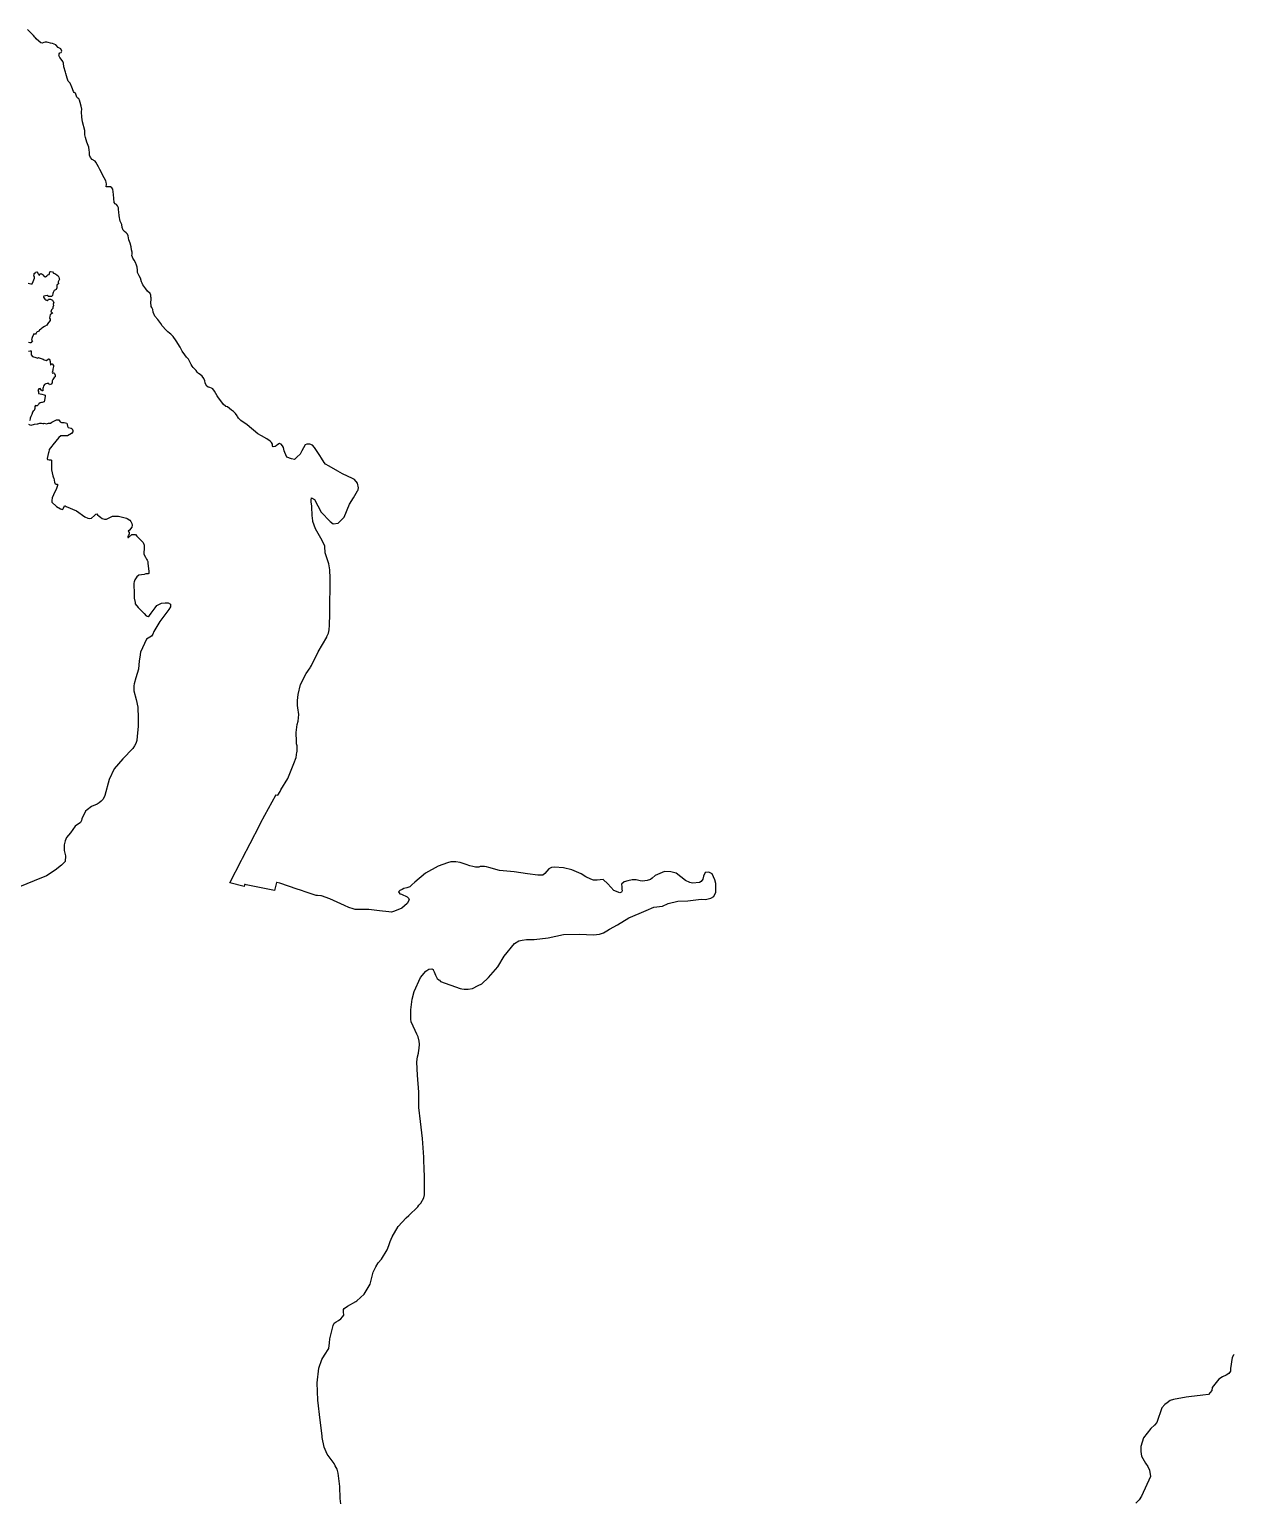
# Model space of a CAD drawing. Header units: inches. Extents: x 1341578 to 1502124, y 557203 to 748561.
# Drawn here: x 1492947 to 1495786, y 612898 to 616370 of the extents above; entities that cross this region are included whole.
import ezdxf

# ---------------------------------------------------------------- set-up
doc = ezdxf.new("R2010")
doc.units = ezdxf.units.IN
doc.header["$MEASUREMENT"] = 0
doc.layers.add('Zipcode', color=7, linetype='Continuous')

msp = doc.modelspace()

# ---------------------------------------------------------------- linework, layer by layer
at = {"layer": 'Zipcode'}
for points in [[(1493681.1, 612893), (1493679.7, 612905.1), (1493678.8, 612933.3), (1493675.5, 612965.1), (1493673, 612974.2), (1493668.5, 612982.3), (1493665.5, 612987.8), (1493649, 613010.1), (1493642.1, 613026.8), (1493637.7, 613049.5), (1493637.2, 613053.5), (1493632.4, 613090.4), (1493627.1, 613137.3), (1493625.8, 613178.1), (1493629.6, 613212.4), (1493636.7, 613233), (1493643.3, 613243.5), (1493653, 613259.1), (1493654.6, 613272.2), (1493655.2, 613281.8), (1493663.4, 613313.5), (1493665.5, 613318.5), (1493670.5, 613322), (1493676.1, 613325), (1493681.7, 613329), (1493685.7, 613333.5), (1493688.3, 613338), (1493687.8, 613345.6), (1493687.8, 613351.1), (1493689.4, 613353.1), (1493696.9, 613358.6), (1493697, 613358.6), (1493716.7, 613370.2), (1493719.2, 613371.6), (1493736.4, 613387.1), (1493750.7, 613410.8), (1493757.9, 613438.9), (1493764, 613452), (1493769.1, 613461), (1493777.3, 613469.6), (1493791, 613491.7), (1493794.6, 613501.7), (1493797.7, 613511.8), (1493802.8, 613522.3), (1493817, 613547), (1493835.8, 613567), (1493841.5, 613572.7), (1493862.7, 613593.6), (1493865.6, 613596.9), (1493870.3, 613602.1), (1493877.4, 613614.6), (1493879, 613621.7), (1493878.7, 613664), (1493878.4, 613672), (1493878.3, 613676.1), (1493877, 613710.4), (1493874.2, 613754.3), (1493868.9, 613794.7), (1493865.1, 613827.9), (1493865.2, 613850.2), (1493865.3, 613863.7), (1493862, 613903.6), (1493860.7, 613934.3), (1493860.7, 613934.9), (1493862.2, 613946.9), (1493864.3, 613955.5), (1493865.4, 613963.1), (1493865.9, 613966.6), (1493867, 613977.1), (1493865.8, 613983.9), (1493864, 613994.3), (1493861, 614000.4), (1493848, 614027.8), (1493847.6, 614028.7), (1493847.5, 614029.5), (1493846.6, 614035.7), (1493846.2, 614047.3), (1493846.8, 614057.9), (1493849.9, 614083.1), (1493854.1, 614101.2), (1493869.4, 614133.9), (1493881.9, 614149.2), (1493882.1, 614149.4), (1493888.7, 614153.4), (1493895.7, 614154.9), (1493899.2, 614152.9), (1493899.5, 614152), (1493901.2, 614147.3), (1493904.7, 614139.7), (1493906.1, 614136.5), (1493908.2, 614131.6), (1493912.7, 614128.6), (1493914.2, 614127.6), (1493916.7, 614124.5), (1493962.5, 614108.1), (1493966.5, 614107.5), (1493972.6, 614106.6), (1493981.6, 614106.5), (1493991.7, 614108.5), (1494005.3, 614115), (1494013.5, 614118.9), (1494029.7, 614133.9), (1494051.5, 614159), (1494066.8, 614184.6), (1494090.7, 614214.2), (1494101.3, 614220.7), (1494109.3, 614222.2), (1494118.9, 614224.1), (1494137.6, 614223.5), (1494170.4, 614227.4), (1494206.2, 614235.2), (1494244.5, 614236), (1494276.8, 614234.8), (1494290.9, 614236.2), (1494301, 614239.2), (1494308.6, 614244.2), (1494315.2, 614248.2), (1494333.9, 614258.2), (1494360.2, 614275.1), (1494384.4, 614285.1), (1494401.6, 614292), (1494419.3, 614300), (1494439.5, 614302.4), (1494453.1, 614308.4), (1494475.8, 614313.8), (1494499.5, 614314.6), (1494530.8, 614318.5), (1494541.4, 614318.4), (1494553.5, 614320.9), (1494560.6, 614324.9), (1494565.2, 614335.4), (1494565.8, 614347.5), (1494565.3, 614355.6), (1494562.8, 614364.7), (1494556.9, 614378.3), (1494548.8, 614382.9), (1494540.3, 614381.4), (1494536.2, 614372.9), (1494534.6, 614366.4), (1494530.6, 614360.8), (1494527, 614358.3), (1494510.9, 614356.9), (1494504.3, 614358.5), (1494493.8, 614362.6), (1494471.7, 614379.8), (1494459.6, 614383.4), (1494444.5, 614384), (1494422.3, 614374.6), (1494415.2, 614368.1), (1494411.6, 614365.1), (1494404, 614362.6), (1494393, 614361.1), (1494387.4, 614361.7), (1494377.8, 614364.3), (1494368.3, 614364.3), (1494357.7, 614361.9), (1494349.1, 614359.4), (1494343.5, 614354.4), (1494344, 614347.8), (1494343.9, 614342.8), (1494344.4, 614338.2), (1494343.4, 614335.2), (1494338.9, 614333.7), (1494324.8, 614338.9), (1494311.3, 614355.1), (1494300.2, 614365.2), (1494286.1, 614363.3), (1494277.5, 614363.3), (1494270.5, 614366.4), (1494258.9, 614371.5), (1494248.4, 614378.6), (1494226.3, 614387.8), (1494206.6, 614392.5), (1494185, 614394.6), (1494177.9, 614393.7), (1494171.8, 614390.2), (1494167.3, 614384.7), (1494162.7, 614379.1), (1494157.6, 614375.6), (1494146, 614375.7), (1494121.9, 614378.4), (1494090.1, 614383.1), (1494055.9, 614386.3), (1494030.1, 614393.4), (1494024.8, 614394.8), (1494020.2, 614396.1), (1494010.1, 614395.7), (1494006.5, 614394.7), (1493999, 614394.2), (1493992.4, 614395.8), (1493985.9, 614397.8), (1493976.8, 614400.9), (1493962.7, 614405), (1493952.7, 614406.6), (1493947.1, 614406.6), (1493941.1, 614406.7), (1493933, 614404.7), (1493911.3, 614396.3), (1493881.4, 614379.8), (1493856.2, 614359.1), (1493848.5, 614352.8), (1493846.4, 614350.4), (1493843.9, 614347.8), (1493837.4, 614345.8), (1493830.3, 614344.3), (1493825.8, 614341.8), (1493820.7, 614339.3), (1493817.2, 614336.3), (1493820.2, 614331.3), (1493824.2, 614330.7), (1493837.8, 614324.6), (1493840.8, 614321.1), (1493842.3, 614317.5), (1493837.7, 614308.5), (1493825, 614298), (1493807.8, 614290.5), (1493800.8, 614288.5), (1493794.7, 614288.6), (1493772.5, 614291.7), (1493747.4, 614294.4), (1493745, 614294.4), (1493724.2, 614294.5), (1493723.5, 614294.5), (1493716.4, 614294.6), (1493715.6, 614294.6), (1493715.2, 614294.7), (1493710.8, 614296), (1493700, 614299.2), (1493689.9, 614303.8), (1493655.3, 614319.6), (1493635.6, 614326.8), (1493635, 614326.8), (1493634.5, 614326.9), (1493634.3, 614326.9), (1493626.6, 614327.2), (1493623, 614327.4), (1493599.5, 614335.2), (1493586.3, 614339.7), (1493578.5, 614342.4), (1493538, 614356.6), (1493530.2, 614358), (1493530.1, 614357.8), (1493524.8, 614339.1), (1493458.4, 614352.8), (1493455.8, 614353.3), (1493454.3, 614353.6), (1493453.8, 614349.1), (1493419.6, 614357.3), (1493447.4, 614411.2), (1493449.6, 614415.6), (1493467.5, 614450.3), (1493490.3, 614494.1), (1493492.4, 614498.2), (1493502.2, 614517.1), (1493528, 614564.5), (1493528.2, 614564.9), (1493532.7, 614563.8), (1493538.1, 614572.8), (1493540.3, 614576.4), (1493556.6, 614603.5), (1493570.5, 614638.6), (1493576.1, 614652.8), (1493578, 614665.4), (1493578.2, 614666.9), (1493578.3, 614680.5), (1493576.8, 614685.5), (1493576.7, 614690.9), (1493576.4, 614711.8), (1493578.6, 614730.9), (1493580.6, 614739), (1493582.2, 614754.6), (1493580, 614770.4), (1493579.3, 614775.3), (1493579.4, 614787.4), (1493581, 614801.5), (1493586.7, 614825.1), (1493599.9, 614850.7), (1493608.8, 614864.6), (1493609.7, 614865.9), (1493612.1, 614869.8), (1493628, 614902), (1493648.1, 614936.9), (1493648.8, 614938.2), (1493652.4, 614946.2), (1493654, 614954.3), (1493654.5, 614965.3), (1493655.7, 614991), (1493655.9, 615022.8), (1493656, 615048), (1493656.2, 615075.7), (1493655.3, 615095.9), (1493653.4, 615110), (1493648.5, 615124.2), (1493644.5, 615135.8), (1493643.6, 615150.6), (1493643.5, 615150.9), (1493643.5, 615151), (1493637.6, 615165.1), (1493622.1, 615192.4), (1493615.7, 615209.5), (1493614.6, 615218.6), (1493614.2, 615222.2), (1493613.4, 615245.8), (1493611.9, 615255.9), (1493611.9, 615260), (1493612, 615265), (1493619.5, 615261.4), (1493635, 615231.6), (1493656, 615209.3), (1493663.5, 615203.7), (1493675.1, 615205.7), (1493679.7, 615210.2), (1493689.3, 615219.7), (1493702.1, 615250.4), (1493711.3, 615265.4), (1493720.9, 615281.5), (1493721.3, 615283), (1493722, 615285.3), (1493723, 615289.1), (1493721, 615300.2), (1493714, 615308.3), (1493709.1, 615310.6), (1493685.4, 615322), (1493674.6, 615328.4), (1493654.2, 615340.4), (1493645.2, 615345), (1493642.2, 615348.5), (1493635.7, 615358.6), (1493631.6, 615365.3), (1493619.7, 615384.4), (1493614.7, 615389.5), (1493608.2, 615392), (1493608.2, 615392.1), (1493602.4, 615392.1), (1493601.6, 615392.1), (1493597.6, 615390.1), (1493589.8, 615376), (1493585.4, 615368), (1493578.9, 615362.1), (1493572.2, 615356), (1493565.1, 615357), (1493554.1, 615361.6), (1493549.6, 615372.6), (1493548.1, 615376.3), (1493546.6, 615383.9), (1493544.1, 615388.4), (1493541.1, 615391.9), (1493537.1, 615393.5), (1493533.1, 615391), (1493529, 615388), (1493527, 615386.5), (1493521.9, 615386), (1493519.9, 615389.1), (1493520, 615389.8), (1493520, 615392.1), (1493518, 615395.6), (1493514.5, 615398.7), (1493506.9, 615404.3), (1493494.1, 615411.7), (1493485.8, 615416.5), (1493460.3, 615437.8), (1493445.7, 615447.5), (1493440.3, 615453.6), (1493438, 615457.1), (1493436.7, 615459), (1493433.1, 615464), (1493428.3, 615468.6), (1493423.6, 615472), (1493414.3, 615480.1), (1493413.3, 615480.3), (1493410.5, 615481), (1493404.3, 615486), (1493401, 615490.9), (1493393, 615501.6), (1493389.7, 615505.9), (1493386.4, 615511.6), (1493383.5, 615517.3), (1493379.9, 615522.3), (1493376.7, 615524.2), (1493372.4, 615525.3), (1493368.6, 615526.3), (1493365.2, 615529.1), (1493362.5, 615534.2), (1493362, 615536.5), (1493360.9, 615541.5), (1493358.7, 615547.1), (1493354.8, 615552.3), (1493350.2, 615556.4), (1493346.3, 615558.7), (1493342.9, 615561.8), (1493340.3, 615565.3), (1493333.7, 615572.6), (1493331.1, 615576), (1493328.3, 615579.5), (1493324.5, 615587.6), (1493322.6, 615592.1), (1493317.8, 615597.5), (1493313.6, 615602.6), (1493307.2, 615611.3), (1493303.4, 615619.3), (1493302.4, 615620.9), (1493293.4, 615635.5), (1493286.1, 615646.1), (1493280.5, 615651.3), (1493277.5, 615653.6), (1493273.8, 615657), (1493269.6, 615660.7), (1493260.6, 615670.7), (1493256.8, 615676.6), (1493249.8, 615685.9), (1493243.1, 615693.6), (1493239.1, 615703), (1493238, 615709.2), (1493235.7, 615714.2), (1493234.4, 615716.8), (1493233.9, 615726.6), (1493234.1, 615732.2), (1493234.1, 615737.3), (1493233.9, 615739.5), (1493233.6, 615743.3), (1493231.8, 615746.9), (1493225.6, 615752.6), (1493221.5, 615757.9), (1493214.9, 615767.9), (1493213, 615771.3), (1493211.2, 615774.8), (1493208.8, 615783.8), (1493206.1, 615788.9), (1493204.3, 615791.9), (1493202.4, 615796.9), (1493202.2, 615799.4), (1493202, 615802.7), (1493201, 615809.2), (1493199.5, 615813.9), (1493197.2, 615820.4), (1493194.6, 615825.7), (1493191.5, 615830.3), (1493190, 615833.3), (1493189, 615836.8), (1493189.4, 615840.1), (1493189.8, 615844.8), (1493188.2, 615850), (1493187.1, 615857.7), (1493184.5, 615866.3), (1493181.3, 615873.8), (1493180.2, 615882.9), (1493178.8, 615886.9), (1493175.6, 615890.5), (1493171.5, 615893.4), (1493168.4, 615896.9), (1493166.3, 615903.3), (1493165.1, 615909.8), (1493161.4, 615918), (1493158.7, 615930.5), (1493158.2, 615940.2), (1493157.6, 615944.6), (1493157.3, 615949.2), (1493154.7, 615954.3), (1493152.8, 615956.8), (1493149.8, 615958.4), (1493147.1, 615961.8), (1493146.7, 615971.7), (1493145.8, 615980.7), (1493143.6, 615993.3), (1493141.9, 615996.8), (1493138.8, 615999), (1493135.2, 615998.6), (1493128.2, 615999.1), (1493128.8, 616004.8), (1493128.4, 616009.9), (1493127.1, 616013.2), (1493123.6, 616020.3), (1493119.2, 616028.7), (1493116.3, 616034.1), (1493113.3, 616039.8), (1493110.4, 616045.9), (1493104.2, 616057.3), (1493102.1, 616059.2), (1493095.6, 616063.7), (1493091.2, 616068.2), (1493088.9, 616073.8), (1493089, 616080.5), (1493088.3, 616085.2), (1493087.2, 616092.6), (1493082.9, 616104.4), (1493079.3, 616114.9), (1493078.1, 616121.5), (1493078, 616127.2), (1493077.7, 616131.5), (1493072.3, 616152.3), (1493071, 616162.9), (1493070.3, 616175.6), (1493071, 616182.1), (1493069.5, 616189.2), (1493066.9, 616197.4), (1493065.5, 616203.1), (1493063.5, 616206.5), (1493061.6, 616207.8), (1493061.5, 616208), (1493059, 616210.3), (1493057.4, 616214.8), (1493056.6, 616217.1), (1493056.6, 616217.2), (1493055.7, 616219.8), (1493053.2, 616221.6), (1493051.1, 616223.3), (1493047.4, 616233.9), (1493043.5, 616243.7), (1493038.3, 616248.1), (1493036.4, 616255), (1493032.8, 616266.4), (1493032.1, 616269.4), (1493028.2, 616282), (1493027.6, 616290.3), (1493026.3, 616294.1), (1493021.8, 616300.1), (1493018.7, 616303.7), (1493016.9, 616308.4), (1493017.3, 616310), (1493017.8, 616312.3), (1493019.4, 616314.7), (1493022.1, 616316), (1493024, 616318.7), (1493021.6, 616324.2), (1493014.7, 616327.4), (1493009.5, 616334.1), (1493002, 616337), (1492996.8, 616337.6), (1492991.7, 616339.6), (1492988.7, 616339.8), (1492985.4, 616339.8), (1492984.5, 616339.8), (1492981, 616339.1), (1492977.1, 616337.8), (1492974.1, 616338.8), (1492969.5, 616342.5), (1492963, 616347.5), (1492961.3, 616349.9), (1492960, 616351.9), (1492957.3, 616356), (1492951, 616361.8), (1492942.8, 616370)], [(1492944.4, 615771.7), (1492950.4, 615769.9), (1492953.5, 615770.2), (1492955.8, 615775.4), (1492958.1, 615779.9), (1492959.4, 615783.7), (1492959.6, 615787.5), (1492957.6, 615788.3), (1492958.4, 615792.5), (1492958.7, 615794.1), (1492960.6, 615795), (1492961.9, 615797.2), (1492965.1, 615798.2), (1492966.8, 615795.6), (1492967.8, 615793.9), (1492970, 615790.5), (1492971.6, 615791.6), (1492972.1, 615792.7), (1492974.8, 615794.3), (1492979.4, 615791.3), (1492980.1, 615790.4), (1492982.4, 615787.2), (1492985, 615786.9), (1492988.1, 615789.2), (1492990.4, 615791), (1492991.1, 615791.5), (1492993.7, 615792), (1492994.6, 615794.5), (1492995.4, 615798.1), (1492997, 615799.4), (1493001.6, 615798.4), (1493004.4, 615795), (1493009.1, 615793.4), (1493012.4, 615790.5), (1493015.4, 615788.7), (1493017, 615785.7), (1493017.6, 615782.6), (1493017.6, 615782.4), (1493017.9, 615780.8), (1493015.7, 615776.4), (1493014.7, 615774.4), (1493014.9, 615773.8), (1493016.1, 615769.8), (1493013.3, 615768.6), (1493012, 615768.1), (1493012.1, 615764.9), (1493012.2, 615760.8), (1493010.1, 615756.5), (1493007, 615755), (1493005.3, 615754.2), (1493003.1, 615749.3), (1493002.9, 615747), (1493001.9, 615742.9), (1492999.5, 615739.9), (1492992.6, 615740), (1492991.2, 615740.9), (1492989.2, 615742.2), (1492981.2, 615741.3), (1492980.4, 615739.4), (1492980.2, 615739), (1492983.7, 615733.9), (1492985.4, 615732.3), (1492986.1, 615732), (1492989.1, 615730.7), (1492991.3, 615732.7), (1492992.3, 615733.7), (1492996.8, 615734.3), (1493001.9, 615731.5), (1493003.2, 615728.5), (1493005.1, 615726.8), (1493003.6, 615722), (1493004.1, 615719.3), (1493002.8, 615714.7), (1493002.4, 615711.9), (1492999.7, 615708.4), (1492998.2, 615706.4), (1492998.1, 615704.1), (1492998.6, 615703.8), (1493000.7, 615702.3), (1493001.4, 615700.6), (1492999.3, 615699.3), (1492997.1, 615697.7), (1492996.5, 615697.3), (1492995.2, 615694), (1492994.4, 615689.4), (1492995.9, 615686.7), (1492996.5, 615685.1), (1492996.6, 615683.9), (1492989.9, 615675.5), (1492989.8, 615675.3), (1492988.3, 615672.6), (1492983, 615669.6), (1492976.2, 615665.3), (1492974.5, 615662.8), (1492970.8, 615660.6), (1492970.4, 615659.6), (1492970.1, 615658.8), (1492969, 615658.1), (1492967.9, 615657.7), (1492965.9, 615656.8), (1492964.1, 615655.4), (1492963.3, 615654.1), (1492961.7, 615651.4), (1492960.1, 615651.7), (1492957.8, 615652.1), (1492953.4, 615643.8), (1492952.1, 615638.1), (1492954.9, 615636), (1492950.5, 615631), (1492948.1, 615631), (1492945.2, 615631.6)], [(1492945, 615611.6), (1492949.3, 615611.8), (1492951.4, 615611.7), (1492951.7, 615607.8), (1492951.4, 615602.6), (1492954.2, 615598.8), (1492962.6, 615596.6), (1492964.7, 615595.7), (1492966.9, 615594.8), (1492967.9, 615595.5), (1492968.4, 615596), (1492970.1, 615595.4), (1492970.6, 615595.2), (1492979.4, 615592.1), (1492982.1, 615590.6), (1492987.9, 615589.5), (1492992.5, 615593.3), (1492994.8, 615592.1), (1492995.9, 615587.1), (1492996.6, 615583.4), (1492996.7, 615582.1), (1492997.1, 615579.4), (1492998.1, 615579.3), (1492999.1, 615580.5), (1492999.8, 615581.3), (1493000.9, 615581.5), (1493003.8, 615577.8), (1493004.2, 615575.3), (1493003.6, 615571.7), (1493002.8, 615568.5), (1493002.5, 615567.1), (1493001.5, 615563.4), (1493001.3, 615560.7), (1493001.5, 615559.7), (1493003.2, 615559.8), (1493004.6, 615560), (1493004.8, 615560), (1493006.2, 615558.6), (1493008.1, 615554.5), (1493008.1, 615550.7), (1493005.7, 615549), (1493002.5, 615544.8), (1493000.6, 615541.2), (1493000.9, 615536.3), (1492998.4, 615533.2), (1492994.3, 615531.8), (1492993.1, 615535.4), (1492989.3, 615535.4), (1492985.7, 615534.5), (1492982.5, 615532.8), (1492981.5, 615530.6), (1492980.4, 615528.6), (1492979.7, 615525.9), (1492978.7, 615523.1), (1492978.9, 615520.1), (1492978.7, 615518.1), (1492976.7, 615517.4), (1492975.5, 615519.3), (1492975.3, 615519.6), (1492972.7, 615522.9), (1492969.8, 615522.1), (1492967.5, 615518.9), (1492968.7, 615515.9), (1492968.6, 615511.3), (1492976.5, 615509.6), (1492981.7, 615508.4), (1492984.6, 615507.5), (1492984.8, 615504.6), (1492983.1, 615496), (1492982.3, 615491.9), (1492977.6, 615490.5), (1492975.9, 615490), (1492972.9, 615489.2), (1492969.8, 615486.7), (1492969, 615485.6), (1492968.2, 615484.4), (1492965.3, 615482.4), (1492963.9, 615482.7), (1492961.5, 615483.3), (1492960.4, 615480.4), (1492959.7, 615475.7), (1492958.3, 615471.5), (1492956.5, 615469.4), (1492954.7, 615467.4), (1492954, 615464.8), (1492953.9, 615464.4), (1492953.3, 615461.8), (1492951.4, 615458.9), (1492950.3, 615457.3), (1492949.3, 615453.6), (1492949, 615451.9), (1492948.5, 615448.5), (1492947.3, 615446.8)], [(1492945.3, 615439.5), (1492948.2, 615437.5), (1492951.1, 615436.8), (1492951.8, 615437), (1492959.6, 615438.9), (1492965.9, 615439.6), (1492967.2, 615439.9), (1492971.6, 615441.1), (1492975.5, 615441.3), (1492978.7, 615440.3), (1492981.3, 615440.9), (1492982.4, 615441.1), (1492987.9, 615440.2), (1492992.1, 615441.7), (1492997.1, 615441.5), (1493000.2, 615443.9), (1493006.6, 615446.8), (1493011.5, 615449.2), (1493013.5, 615449.2), (1493016.5, 615449.3), (1493017.9, 615447.2), (1493019.6, 615444.5), (1493023.2, 615443.4), (1493029.6, 615442.8), (1493035.4, 615441.6), (1493036, 615438.7), (1493037, 615434.2), (1493038.8, 615431.4), (1493045.4, 615429.4), (1493048.4, 615427.9), (1493049.9, 615424.3), (1493049.3, 615421.3), (1493046.8, 615417.3), (1493036.7, 615411.8), (1493030.7, 615411.8), (1493021.6, 615411.9), (1493017, 615407.9), (1493002.4, 615390), (1493000.3, 615387.3), (1492994.2, 615379.3), (1492992.7, 615372.8), (1492992.5, 615372), (1492989, 615358.2), (1492990, 615355.7), (1492994.1, 615354.6), (1492997.4, 615354.6), (1492997.6, 615354.6), (1492999.1, 615354.1), (1492999.1, 615349.4), (1492999.1, 615348.6), (1492999, 615331.5), (1493002.9, 615317.3), (1493004.4, 615312.3), (1493004.5, 615311.6), (1493006.3, 615302.7), (1493008.3, 615298.2), (1493010.3, 615297.6), (1493012.4, 615297.6), (1493014.4, 615296.1), (1493013.8, 615294.1), (1493010.8, 615287.6), (1493004.1, 615272.5), (1493001.1, 615265.6), (1493001.1, 615265.5), (1493000.5, 615259.4), (1493000.5, 615258.9), (1493000.5, 615255.4), (1493011.5, 615245.3), (1493020.6, 615239.7), (1493025.6, 615238.1), (1493027.1, 615239.6), (1493030.2, 615246.2), (1493031.7, 615246.6), (1493034.2, 615245.1), (1493058.3, 615234.4), (1493077.9, 615220.2), (1493084.9, 615217.1), (1493089.9, 615216.6), (1493094, 615217.1), (1493101.1, 615223.6), (1493103.6, 615227.1), (1493106.1, 615227.6), (1493108.1, 615225.5), (1493112.1, 615222), (1493114.6, 615220), (1493119.2, 615216.9), (1493124.7, 615214.9), (1493129.2, 615214.8), (1493142.9, 615221.8), (1493150.9, 615222.3), (1493157.5, 615222.2), (1493166.6, 615219.7), (1493175.8, 615217.1), (1493177.6, 615216.6), (1493184.1, 615212.5), (1493186.6, 615209.5), (1493188.6, 615204.9), (1493189.6, 615200.9), (1493188.5, 615196.4), (1493182.9, 615188.8), (1493179.9, 615186.8), (1493182.4, 615183.8), (1493182.4, 615180.3), (1493180.9, 615176.8), (1493179.3, 615173.8), (1493179.3, 615171.7), (1493180.8, 615171.7), (1493188.4, 615178.7), (1493193, 615178.7), (1493197.5, 615178.7), (1493200.5, 615175.1), (1493215.5, 615160.4), (1493218, 615153.9), (1493218, 615148.8), (1493217.9, 615144), (1493217.9, 615143.8), (1493217.7, 615142.7), (1493216.9, 615138.8), (1493216.9, 615132.2), (1493220.8, 615125.2), (1493223.4, 615120.4), (1493224.6, 615118.3), (1493226.3, 615115.1), (1493226.3, 615111), (1493228.7, 615091.9), (1493228.7, 615086.8), (1493228.3, 615086.6), (1493227.7, 615086.3), (1493221.6, 615085.9), (1493217.6, 615084.9), (1493205.5, 615082.9), (1493200.4, 615078.9), (1493195.9, 615071.9), (1493195.8, 615071.8), (1493194.5, 615067), (1493193.8, 615064.4), (1493194.6, 615037.2), (1493194.6, 615034.3), (1493194.6, 615029.1), (1493196.5, 615018.5), (1493197, 615015.5), (1493203.5, 615006.4), (1493217.5, 614992.7), (1493222.6, 614987.1), (1493227.1, 614985.6), (1493230.6, 614987.6), (1493234.7, 614993.6), (1493243.8, 615006.2), (1493247.9, 615011.7), (1493258.5, 615016.7), (1493267.6, 615018.1), (1493274.6, 615018.1), (1493279.6, 615014.5), (1493279.6, 615008), (1493276, 615001.9), (1493254.7, 614973.4), (1493240.5, 614949.8), (1493238.4, 614943.7), (1493234.9, 614939.2), (1493223.2, 614931.7), (1493209.5, 614901.1), (1493207.4, 614889.5), (1493205.8, 614881), (1493204.2, 614861.3), (1493198.5, 614841.2), (1493194.3, 614827), (1493193.4, 614822.1), (1493193.8, 614810), (1493198.7, 614789.4), (1493203.1, 614771.7), (1493203.5, 614746), (1493203.4, 614735.9), (1493203.4, 614725.9), (1493201.7, 614703.2), (1493200.2, 614692.7), (1493198.1, 614686.1), (1493195.1, 614680.6), (1493191, 614674.1), (1493167.2, 614650), (1493147.4, 614626.5), (1493135.7, 614600.9), (1493124.9, 614563.2), (1493121.3, 614554.6), (1493116.2, 614549.6), (1493111.7, 614546.1), (1493107.1, 614542.6), (1493094, 614537.2), (1493083.4, 614529.7), (1493079.8, 614526.2), (1493070.6, 614508.6), (1493070.1, 614504.6), (1493068.1, 614499.5), (1493054.9, 614491), (1493044.3, 614475.5), (1493035.1, 614464), (1493031.6, 614456.4), (1493029, 614446.9), (1493029.4, 614433.3), (1493032.4, 614421.2), (1493031.3, 614407.6), (1493023.2, 614399.1), (1493008, 614387.6), (1492987.2, 614374.1), (1492958.5, 614361.7), (1492923.6, 614348.3)], [(1495786.7, 613244.9), (1495785.9, 613243.6), (1495782.6, 613237.8), (1495779, 613211.7), (1495778.9, 613205.7), (1495774.9, 613200.2), (1495768.3, 613196.2), (1495759.8, 613192.2), (1495751.2, 613186.7), (1495735.5, 613167.2), (1495734.5, 613159.7), (1495726.9, 613150.7), (1495713.8, 613149.3), (1495680.6, 613145.5), (1495674.4, 613144.3), (1495644.4, 613138.7), (1495636.4, 613136.2), (1495629.3, 613131.2), (1495624.3, 613127.2), (1495617.3, 613119.4), (1495617.2, 613119.2), (1495605.4, 613084.6), (1495599.9, 613078.6), (1495591.3, 613070.7), (1495574.1, 613048.2), (1495567.4, 613028.1), (1495567.4, 613016.1), (1495568.8, 613005.5), (1495578.2, 612988.4), (1495583.7, 612980.8), (1495588.2, 612972.2), (1495590.6, 612957.2), (1495569.2, 612911.1), (1495563.7, 612902.6), (1495555.6, 612894.1)]]:
    msp.add_lwpolyline(points, dxfattribs=at)

doc.saveas('drawing.dxf')
